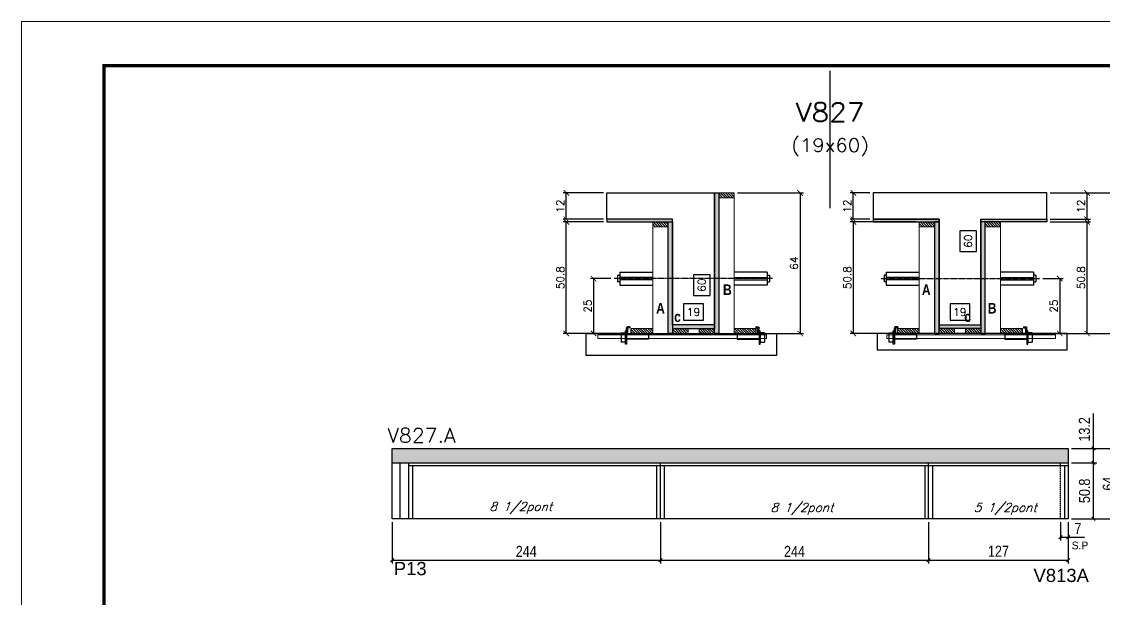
# Model space of a CAD drawing. Extents: x -20960 to -5926, y -2106 to 21915.
# Drawn here: x -9037 to -8053, y 12202 to 12727 of the extents above; entities that cross this region are included whole.
import ezdxf
from ezdxf.enums import TextEntityAlignment as Align

# ---------------------------------------------------------------- set-up
doc = ezdxf.new("R2010")
doc.units = 0
doc.linetypes.add('DASHED', pattern=[0.75, 0.5, -0.25])
doc.linetypes.add('HIDDEN', pattern=[0.375, 0.25, -0.125])
for name, color, linetype in [('5', 5, 'Continuous'), ('barrote', 251, 'Continuous'), ('COTA', 241, 'Continuous'), ('Cota Seção (2x)', 4, 'Continuous'), ('detalhes', 4, 'Continuous'), ('Painéis', 200, 'Continuous'), ('presilha', 1, 'Continuous'), ('SARR_2.2x7', 40, 'Continuous'), ('SARR_3.5x7', 81, 'Continuous'), ('TENSOR', 3, 'Continuous'), ('texto', 7, 'Continuous'), ('Texto de Titulo', 7, 'Continuous'), ('Texto Qtd Sarr', 242, 'Continuous')]:
    doc.layers.add(name, color=color, linetype=linetype)
for name, color, linetype, lineweight in [('CONCRETO', 251, 'Continuous', 25), ('Folhas', 255, 'Continuous', 9), ('Hachura', 251, 'Continuous', 9), ('Madeira', 126, 'Continuous', 18), ('SARRAFO DE PRESSAO', 251, 'DASHED', 9), ('SCO-___-LAJ', 2, 'Continuous', 0), ('Texto Seção', 7, 'Continuous', 15)]:
    doc.layers.add(name, color=color, linetype=linetype, lineweight=lineweight)
doc.styles.add('COTA TECNICA', font='techl___.ttf', dxfattribs={"height": 10})
doc.styles.add('REGUA-120', font='ROMANS.shx', dxfattribs={"height": 15})
doc.styles.add('Romans', font='romans.shx')
doc.styles.add('ROMAS860', font='ROMAS860.SHX')
doc.styles.get("Standard").update_dxf_attribs({"font": 'arial.ttf'})
doc.styles.add('TECNICA', font='techb___.ttf', dxfattribs={"height": 10})
doc.dimstyles.new('Cota Seção (2x)', dxfattribs={"dimtxt": 7, "dimasz": 5, "dimexe": 3, "dimexo": 3, "dimgap": 2, "dimtad": 3, "dimdec": 1, "dimlfac": 0.5, "dimzin": 12, "dimdsep": 46, "dimtxsty": 'Romans', "dimblk": 'ARCHTICK', "dimcen": 0, "dimclrd": 4, "dimclre": 4, "dimclrt": 1, "dimadec": 1, "dimazin": 3, "dimtfac": 1, "dimtdec": 1, "dimtmove": 0, "dimatfit": 3, "dimldrblk": 'OBLIQUE', "dimfxl": 1, "dimtolj": 1, "dimtzin": 12, "dimarcsym": 0})
doc.dimstyles.new('Cota Seção interna', dxfattribs={"dimtxt": 7, "dimasz": 6, "dimexe": 0.18, "dimexo": 2, "dimgap": -4, "dimtad": 3, "dimdec": 1, "dimlfac": 0.5, "dimzin": 12, "dimdsep": 46, "dimtxsty": 'Romans', "dimblk": 'ARCHTICK', "dimcen": 0.09, "dimse1": 1, "dimse2": 1, "dimsd1": 1, "dimsd2": 1, "dimclrd": 180, "dimclre": 5, "dimclrt": 1, "dimadec": 0, "dimazin": 3, "dimtfac": 1, "dimtdec": 1, "dimtofl": 0, "dimtmove": 0, "dimatfit": 3, "dimldrblk": 'ARCHTICK', "dimfxl": 1, "dimtolj": 1, "dimtzin": 0, "dimarcsym": 0})
doc.dimstyles.new('PAINEL', dxfattribs={"dimtxt": 10, "dimasz": 3, "dimexe": 3, "dimexo": 3, "dimgap": 3, "dimtad": 1, "dimdec": 1, "dimzin": 12, "dimdsep": 46, "dimtxsty": 'COTA TECNICA', "dimblk1": 'OBLIQUE', "dimblk2": 'OBLIQUE', "dimsah": 1, "dimcen": 0.9, "dimclrd": 4, "dimclre": 4, "dimclrt": 240, "dimadec": 1, "dimazin": 3, "dimtfac": 1, "dimtdec": 1, "dimtmove": 0, "dimatfit": 3, "dimfxl": 1, "dimtolj": 1, "dimtzin": 12, "dimarcsym": 0})

# ---------------------------------------------------------------- blocks, each defined once
blk = doc.blocks.new('9999999999')
at = {"layer": 'Folhas'}
blk.add_lwpolyline([(98138.98, 34190.21), (99623.98, 34190.21), (99623.98, 35240.21), (98138.98, 35240.21)], close=True, dxfattribs=at)
at = {"layer": 'Folhas', "color": 30, "const_width": 3}
blk.add_lwpolyline([(98213.98, 34230.21), (99583.98, 34230.21), (99583.98, 35200.21), (98213.98, 35200.21)], close=True, dxfattribs=at)
blk = doc.blocks.new('_Oblique')
at = {"color": 0, "linetype": 'ByBlock', "lineweight": -2}
blk.add_line((-0.5, -0.5), (0.5, 0.5), dxfattribs=at)
blk = doc.blocks.new('*D1254')
at = {"layer": 'COTA', "color": 4, "linetype": 'ByBlock', "lineweight": -2, "transparency": 16777216}
for p, q in [((-8091.95, 12271.24), (-8091.95, 12254.44)), ((-8084.95, 12271.24), (-8084.95, 12254.44)), ((-8091.95, 12257.44), (-8084.95, 12257.44)), ((-8084.95, 12257.44), (-8070.22, 12257.44))]:
    blk.add_line(p, q, dxfattribs=at)
at = {"layer": 'Defpoints', "color": 0, "linetype": 'ByBlock', "transparency": 16777216}
for p in [(-8091.95, 12274.24), (-8084.95, 12274.24), (-8084.95, 12257.44)]:
    blk.add_point(p, dxfattribs=at)
at = {"layer": 'COTA', "color": 4, "linetype": 'ByBlock', "lineweight": -2, "transparency": 16777216, "xscale": 3, "yscale": 3, "zscale": 3, "rotation": 180}
blk.add_blockref('_Oblique', (-8091.95, 12257.44), dxfattribs=at)
at = {"layer": 'COTA', "color": 4, "linetype": 'ByBlock', "lineweight": -2, "transparency": 16777216, "xscale": 3, "yscale": 3, "zscale": 3}
blk.add_blockref('_Oblique', (-8084.95, 12257.44), dxfattribs=at)
at = {"layer": 'COTA', "color": 240, "linetype": 'ByBlock', "transparency": 16777216, "insert": (-8076.08, 12265.51), "char_height": 10, "attachment_point": 5, "style": 'COTA TECNICA'}
blk.add_mtext('\\A1;7', dxfattribs=at)
blk = doc.blocks.new('*D1255')
at = {"layer": 'COTA', "color": 4, "linetype": 'ByBlock', "lineweight": -2, "transparency": 16777216}
for p, q in [((-8699.95, 12271.24), (-8699.95, 12233.49)), ((-8455.95, 12271.24), (-8455.95, 12233.49)), ((-8699.95, 12236.49), (-8455.95, 12236.49))]:
    blk.add_line(p, q, dxfattribs=at)
at = {"layer": 'Defpoints', "color": 0, "linetype": 'ByBlock', "transparency": 16777216}
for p in [(-8699.95, 12274.24), (-8455.95, 12274.24), (-8455.95, 12236.49)]:
    blk.add_point(p, dxfattribs=at)
at = {"layer": 'COTA', "color": 4, "linetype": 'ByBlock', "lineweight": -2, "transparency": 16777216, "xscale": 3, "yscale": 3, "zscale": 3, "rotation": 180}
blk.add_blockref('_Oblique', (-8699.95, 12236.49), dxfattribs=at)
at = {"layer": 'COTA', "color": 4, "linetype": 'ByBlock', "lineweight": -2, "transparency": 16777216, "xscale": 3, "yscale": 3, "zscale": 3}
blk.add_blockref('_Oblique', (-8455.95, 12236.49), dxfattribs=at)
at = {"layer": 'COTA', "color": 240, "linetype": 'ByBlock', "transparency": 16777216, "insert": (-8577.95, 12244.56), "char_height": 10, "attachment_point": 5, "style": 'COTA TECNICA'}
blk.add_mtext('\\A1;244', dxfattribs=at)
blk = doc.blocks.new('*D1256')
at = {"layer": 'COTA', "color": 4, "linetype": 'ByBlock', "lineweight": -2, "transparency": 16777216}
for p, q in [((-8455.95, 12271.24), (-8455.95, 12233.49)), ((-8211.95, 12271.24), (-8211.95, 12233.49)), ((-8455.95, 12236.49), (-8211.95, 12236.49))]:
    blk.add_line(p, q, dxfattribs=at)
at = {"layer": 'Defpoints', "color": 0, "linetype": 'ByBlock', "transparency": 16777216}
for p in [(-8455.95, 12274.24), (-8211.95, 12274.24), (-8211.95, 12236.49)]:
    blk.add_point(p, dxfattribs=at)
at = {"layer": 'COTA', "color": 4, "linetype": 'ByBlock', "lineweight": -2, "transparency": 16777216, "xscale": 3, "yscale": 3, "zscale": 3, "rotation": 180}
blk.add_blockref('_Oblique', (-8455.95, 12236.49), dxfattribs=at)
at = {"layer": 'COTA', "color": 4, "linetype": 'ByBlock', "lineweight": -2, "transparency": 16777216, "xscale": 3, "yscale": 3, "zscale": 3}
blk.add_blockref('_Oblique', (-8211.95, 12236.49), dxfattribs=at)
at = {"layer": 'COTA', "color": 240, "linetype": 'ByBlock', "transparency": 16777216, "insert": (-8333.95, 12244.56), "char_height": 10, "attachment_point": 5, "style": 'COTA TECNICA'}
blk.add_mtext('\\A1;244', dxfattribs=at)
blk = doc.blocks.new('*D1257')
at = {"layer": 'COTA', "color": 4, "linetype": 'ByBlock', "lineweight": -2, "transparency": 16777216}
for p, q in [((-8211.95, 12271.24), (-8211.95, 12233.64)), ((-8084.95, 12271.24), (-8084.95, 12233.64)), ((-8211.95, 12236.64), (-8084.95, 12236.64))]:
    blk.add_line(p, q, dxfattribs=at)
at = {"layer": 'Defpoints', "color": 0, "linetype": 'ByBlock', "transparency": 16777216}
for p in [(-8211.95, 12274.24), (-8084.95, 12274.24), (-8084.95, 12236.64)]:
    blk.add_point(p, dxfattribs=at)
at = {"layer": 'COTA', "color": 4, "linetype": 'ByBlock', "lineweight": -2, "transparency": 16777216, "xscale": 3, "yscale": 3, "zscale": 3}
for p, rotation in [((-8211.95, 12236.64), 179.9991955490414), ((-8084.95, 12236.64), 359.9991955490415)]:
    blk.add_blockref('_Oblique', p, dxfattribs=dict(at, rotation=rotation))
at = {"layer": 'COTA', "color": 240, "linetype": 'ByBlock', "transparency": 16777216, "insert": (-8148.45, 12244.72), "char_height": 10, "attachment_point": 5, "rotation": 359.9992, "style": 'COTA TECNICA'}
blk.add_mtext('\\A1;127', dxfattribs=at)
blk = doc.blocks.new('*D1258')
at = {"layer": 'COTA', "color": 4, "linetype": 'ByBlock', "lineweight": -2, "transparency": 16777216}
for p, q in [((-8081.95, 12325.04), (-8058.94, 12325.04)), ((-8061.94, 12274.24), (-8061.94, 12325.04)), ((-8081.95, 12274.24), (-8058.94, 12274.24))]:
    blk.add_line(p, q, dxfattribs=at)
at = {"layer": 'Defpoints', "color": 0, "linetype": 'ByBlock', "transparency": 16777216}
for p in [(-8084.95, 12325.04), (-8061.94, 12325.04), (-8084.95, 12274.24)]:
    blk.add_point(p, dxfattribs=at)
at = {"layer": 'COTA', "color": 4, "linetype": 'ByBlock', "lineweight": -2, "transparency": 16777216, "xscale": 3, "yscale": 3, "zscale": 3}
for p, rotation in [((-8061.94, 12325.04), 90), ((-8061.94, 12274.24), 270)]:
    blk.add_blockref('_Oblique', p, dxfattribs=dict(at, rotation=rotation))
at = {"layer": 'COTA', "color": 240, "linetype": 'ByBlock', "transparency": 16777216, "insert": (-8070.07, 12299.64), "char_height": 10, "attachment_point": 5, "rotation": 90, "style": 'COTA TECNICA'}
blk.add_mtext('\\A1;50.8', dxfattribs=at)
blk = doc.blocks.new('*D1259')
at = {"layer": 'COTA', "color": 4, "linetype": 'ByBlock', "lineweight": -2, "transparency": 16777216}
for p, q in [((-8061.94, 12338.24), (-8061.94, 12369.97)), ((-8081.95, 12338.24), (-8058.94, 12338.24)), ((-8061.94, 12325.04), (-8061.94, 12338.24)), ((-8081.95, 12325.04), (-8058.94, 12325.04))]:
    blk.add_line(p, q, dxfattribs=at)
at = {"layer": 'Defpoints', "color": 0, "linetype": 'ByBlock', "transparency": 16777216}
for p in [(-8084.95, 12338.24), (-8084.95, 12325.04), (-8061.94, 12325.04)]:
    blk.add_point(p, dxfattribs=at)
at = {"layer": 'COTA', "color": 4, "linetype": 'ByBlock', "lineweight": -2, "transparency": 16777216, "xscale": 3, "yscale": 3, "zscale": 3}
for p, rotation in [((-8061.94, 12338.24), 90), ((-8061.94, 12325.04), 270)]:
    blk.add_blockref('_Oblique', p, dxfattribs=dict(at, rotation=rotation))
at = {"layer": 'COTA', "color": 240, "linetype": 'ByBlock', "transparency": 16777216, "insert": (-8070.16, 12355.61), "char_height": 10, "attachment_point": 5, "rotation": 90, "style": 'COTA TECNICA'}
blk.add_mtext('\\A1;13.2', dxfattribs=at)
blk = doc.blocks.new('*D1260')
at = {"layer": 'COTA', "color": 4, "linetype": 'ByBlock', "lineweight": -2, "transparency": 16777216}
for p, q in [((-8081.95, 12338.24), (-8037.4, 12338.24)), ((-8040.4, 12338.24), (-8040.4, 12274.24)), ((-8081.95, 12274.24), (-8037.4, 12274.24))]:
    blk.add_line(p, q, dxfattribs=at)
at = {"layer": 'Defpoints', "color": 0, "linetype": 'ByBlock', "transparency": 16777216}
for p in [(-8084.95, 12338.24), (-8084.95, 12274.24), (-8040.4, 12274.24)]:
    blk.add_point(p, dxfattribs=at)
at = {"layer": 'COTA', "color": 4, "linetype": 'ByBlock', "lineweight": -2, "transparency": 16777216, "xscale": 3, "yscale": 3, "zscale": 3}
for p, rotation in [((-8040.4, 12338.24), 90), ((-8040.4, 12274.24), 270)]:
    blk.add_blockref('_Oblique', p, dxfattribs=dict(at, rotation=rotation))
at = {"layer": 'COTA', "color": 240, "linetype": 'ByBlock', "transparency": 16777216, "insert": (-8048.5, 12306.24), "char_height": 10, "attachment_point": 5, "rotation": 90, "style": 'COTA TECNICA'}
blk.add_mtext('\\A1;64', dxfattribs=at)
blk = doc.blocks.new('titulo1')
at = {"layer": 'Defpoints', "color": 252, "linetype": 'HIDDEN', "ltscale": 2}
blk.add_line((0, 0), (0, 125), dxfattribs=at)
at = {"layer": 'Defpoints', "style": 'Romans', "oblique": 15}
blk.add_attdef('FOLHA', text='', height=10, dxfattribs=at).set_placement((0, 15.58), align=Align.MIDDLE_CENTER)
at = {"layer": 'Texto Qtd Sarr', "color": 3, "style": 'Romans', "oblique": 15}
for tag, height, p in [('TITULO', 17, (0, 71.45)), ('SEÇÃO', 12, (0, 41.55))]:
    blk.add_attdef(tag, text='', height=height, dxfattribs=at).set_placement(p, align=Align.MIDDLE_CENTER)
blk = doc.blocks.new('_ArchTick')
at = {"color": 0, "linetype": 'ByBlock', "const_width": 0.15}
blk.add_lwpolyline([(-0.5, -0.5), (0.5, 0.5)], dxfattribs=at)
blk = doc.blocks.new('*D1266')
at = {"layer": 'COTA', "color": 4, "lineweight": -2, "transparency": 16777216}
for p, q in [((-8507.8, 12544.5), (-8544.51, 12544.5)), ((-8541.51, 12442.9), (-8541.51, 12544.5)), ((-8490.2, 12442.9), (-8544.51, 12442.9))]:
    blk.add_line(p, q, dxfattribs=at)
at = {"layer": 'Defpoints', "color": 0, "transparency": 16777216}
for p in [(-8541.51, 12544.5), (-8504.8, 12544.5), (-8487.2, 12442.9)]:
    blk.add_point(p, dxfattribs=at)
at = {"layer": 'COTA', "color": 4, "lineweight": -2, "transparency": 16777216, "xscale": 5, "yscale": 5, "zscale": 5}
for p, rotation in [((-8541.51, 12544.5), 90), ((-8541.51, 12442.9), 270)]:
    blk.add_blockref('_ArchTick', p, dxfattribs=dict(at, rotation=rotation))
at = {"layer": 'COTA', "color": 1, "transparency": 16777216, "insert": (-8547.01, 12493.7), "char_height": 7, "attachment_point": 5, "rotation": 90, "style": 'Romans'}
blk.add_mtext('\\A1;50.8', dxfattribs=at)
blk = doc.blocks.new('*D1267')
at = {"layer": 'COTA', "color": 4, "lineweight": -2, "transparency": 16777216}
for p, q in [((-8507.8, 12570.9), (-8544.51, 12570.9)), ((-8541.51, 12546.9), (-8541.51, 12570.9)), ((-8507.8, 12546.9), (-8544.51, 12546.9))]:
    blk.add_line(p, q, dxfattribs=at)
at = {"layer": 'Defpoints', "color": 0, "transparency": 16777216}
for p in [(-8541.51, 12570.9), (-8504.8, 12570.9), (-8504.8, 12546.9)]:
    blk.add_point(p, dxfattribs=at)
at = {"layer": 'COTA', "color": 4, "lineweight": -2, "transparency": 16777216, "xscale": 5, "yscale": 5, "zscale": 5}
for p, rotation in [((-8541.51, 12570.9), 90), ((-8541.51, 12546.9), 270)]:
    blk.add_blockref('_ArchTick', p, dxfattribs=dict(at, rotation=rotation))
at = {"layer": 'COTA', "color": 1, "transparency": 16777216, "insert": (-8547.01, 12558.9), "char_height": 7, "attachment_point": 5, "rotation": 90, "style": 'Romans'}
blk.add_mtext('\\A1;12', dxfattribs=at)
blk = doc.blocks.new('*D1268')
at = {"layer": 'Cota Seção (2x)', "color": 180, "lineweight": -2, "transparency": 16777216}
for p, q in [((-8410.8, 12496.4), (-8425.8, 12496.4)), ((-8425.8, 12496.4), (-8425.8, 12477.4)), ((-8410.8, 12477.4), (-8410.8, 12496.4)), ((-8425.8, 12477.4), (-8410.8, 12477.4))]:
    blk.add_line(p, q, dxfattribs=at)
at = {"layer": 'Defpoints', "color": 0, "transparency": 16777216}
for p in [(-8444.8, 12570.9), (-8406.8, 12570.9), (-8444.8, 12450.9)]:
    blk.add_point(p, dxfattribs=at)
at = {"layer": 'Cota Seção (2x)', "color": 1, "transparency": 16777216, "insert": (-8418.3, 12486.9), "char_height": 7, "attachment_point": 5, "rotation": 90, "style": 'Romans'}
blk.add_mtext('\\A1;60', dxfattribs=at)
blk = doc.blocks.new('PRESILHA METÁLICA 1')
at = {"layer": 'presilha'}
for p, q in [((6, 15.5), (7.5, 15.5)), ((6, -2.5), (6, 15.5)), ((7.5, 10.6), (7.5, 19.9)), ((7.5, 15.5), (7.5, -2.5)), ((12, 21), (8.6, 21)), ((9, 11.6), (9, 18.9)), ((12, 19.5), (9.6, 19.5)), ((12, 21), (12, 19.5)), ((0, 13), (6, 13)), ((0, 13), (0, 0)), ((6, 0), (0, 0)), ((6, 13), (6, 0)), ((37.5, 4.1), (7.5, 4.1)), ((37.5, 11), (9.6, 11)), ((37.5, 11), (37.5, 4.1)), ((7.5, -2.5), (6, -2.5))]:
    blk.add_line(p, q, dxfattribs=at)
for centre, radius, start, end in [((8.6, 19.9), 1.14, 90, 180), ((9.6, 18.9), 0.57, 90, 180), ((9.6, 11.6), 0.57, 180, 270)]:
    blk.add_arc(centre, radius, start, end, dxfattribs=at)
blk = doc.blocks.new('*D1269')
at = {"layer": 'Cota Seção (2x)', "color": 180, "lineweight": -2, "transparency": 16777216}
for p, q in [((-8416.8, 12469.9), (-8434.8, 12469.9)), ((-8434.8, 12469.9), (-8434.8, 12454.9)), ((-8416.8, 12454.9), (-8416.8, 12469.9)), ((-8434.8, 12454.9), (-8416.8, 12454.9))]:
    blk.add_line(p, q, dxfattribs=at)
at = {"layer": 'Defpoints', "color": 0, "transparency": 16777216}
for p in [(-8444.8, 12450.9), (-8444.8, 12442.9), (-8406.8, 12442.9)]:
    blk.add_point(p, dxfattribs=at)
at = {"layer": 'Cota Seção (2x)', "color": 1, "transparency": 16777216, "insert": (-8425.8, 12462.4), "char_height": 7, "attachment_point": 5, "style": 'Romans'}
blk.add_mtext('\\A1;19', dxfattribs=at)
blk = doc.blocks.new('*D1270')
at = {"layer": 'COTA', "color": 4, "lineweight": -2, "transparency": 16777216}
for p, q in [((-8385.8, 12570.9), (-8325.83, 12570.9)), ((-8328.83, 12570.9), (-8328.83, 12442.9)), ((-8385.8, 12442.9), (-8325.83, 12442.9))]:
    blk.add_line(p, q, dxfattribs=at)
at = {"layer": 'Defpoints', "color": 0, "transparency": 16777216}
for p in [(-8388.8, 12570.9), (-8388.8, 12442.9), (-8328.83, 12442.9)]:
    blk.add_point(p, dxfattribs=at)
at = {"layer": 'COTA', "color": 4, "lineweight": -2, "transparency": 16777216, "xscale": 5, "yscale": 5, "zscale": 5}
for p, rotation in [((-8328.83, 12570.9), 90), ((-8328.83, 12442.9), 270)]:
    blk.add_blockref('_ArchTick', p, dxfattribs=dict(at, rotation=rotation))
at = {"layer": 'COTA', "color": 1, "transparency": 16777216, "insert": (-8334.33, 12506.9), "char_height": 7, "attachment_point": 5, "rotation": 90, "style": 'Romans'}
blk.add_mtext('\\A1;64', dxfattribs=at)
blk = doc.blocks.new('*D1271')
at = {"layer": 'COTA', "color": 4, "lineweight": -2, "transparency": 16777216}
for p, q in [((-8501.1, 12492.87), (-8519.65, 12492.87)), ((-8516.65, 12492.87), (-8516.65, 12442.9)), ((-8501.1, 12442.9), (-8519.65, 12442.9))]:
    blk.add_line(p, q, dxfattribs=at)
at = {"layer": 'Defpoints', "color": 0, "transparency": 16777216}
for p in [(-8498.1, 12492.87), (-8516.65, 12442.9), (-8498.1, 12442.9)]:
    blk.add_point(p, dxfattribs=at)
at = {"layer": 'COTA', "color": 4, "lineweight": -2, "transparency": 16777216, "xscale": 5, "yscale": 5, "zscale": 5}
for p, rotation in [((-8516.65, 12492.87), 90), ((-8516.65, 12442.9), 270)]:
    blk.add_blockref('_ArchTick', p, dxfattribs=dict(at, rotation=rotation))
at = {"layer": 'COTA', "color": 1, "transparency": 16777216, "insert": (-8522.15, 12467.88), "char_height": 7, "attachment_point": 5, "rotation": 90, "style": 'Romans'}
blk.add_mtext('\\A1;25', dxfattribs=at)
blk = doc.blocks.new('*D1272')
at = {"layer": 'COTA', "color": 4, "lineweight": -2, "transparency": 16777216}
for p, q in [((-8101.47, 12544.5), (-8064.75, 12544.5)), ((-8067.75, 12442.9), (-8067.75, 12544.5)), ((-8119.07, 12442.9), (-8064.75, 12442.9))]:
    blk.add_line(p, q, dxfattribs=at)
at = {"layer": 'Defpoints', "color": 0, "transparency": 16777216}
for p in [(-8104.47, 12544.5), (-8067.75, 12544.5), (-8122.07, 12442.9)]:
    blk.add_point(p, dxfattribs=at)
at = {"layer": 'COTA', "color": 4, "lineweight": -2, "transparency": 16777216, "xscale": 5, "yscale": 5, "zscale": 5}
for p, rotation in [((-8067.75, 12544.5), 90), ((-8067.75, 12442.9), 270)]:
    blk.add_blockref('_ArchTick', p, dxfattribs=dict(at, rotation=rotation))
at = {"layer": 'COTA', "color": 1, "transparency": 16777216, "insert": (-8073.25, 12493.7), "char_height": 7, "attachment_point": 5, "rotation": 90, "style": 'Romans'}
blk.add_mtext('\\A1;50.8', dxfattribs=at)
blk = doc.blocks.new('*D1273')
at = {"layer": 'COTA', "color": 4, "lineweight": -2, "transparency": 16777216}
for p, q in [((-8101.47, 12570.9), (-8064.75, 12570.9)), ((-8067.75, 12546.9), (-8067.75, 12570.9)), ((-8101.47, 12546.9), (-8064.75, 12546.9))]:
    blk.add_line(p, q, dxfattribs=at)
at = {"layer": 'Defpoints', "color": 0, "transparency": 16777216}
for p in [(-8104.47, 12570.9), (-8067.75, 12570.9), (-8104.47, 12546.9)]:
    blk.add_point(p, dxfattribs=at)
at = {"layer": 'COTA', "color": 4, "lineweight": -2, "transparency": 16777216, "xscale": 5, "yscale": 5, "zscale": 5}
for p, rotation in [((-8067.75, 12570.9), 90), ((-8067.75, 12546.9), 270)]:
    blk.add_blockref('_ArchTick', p, dxfattribs=dict(at, rotation=rotation))
at = {"layer": 'COTA', "color": 1, "transparency": 16777216, "insert": (-8073.25, 12558.9), "char_height": 7, "attachment_point": 5, "rotation": 90, "style": 'Romans'}
blk.add_mtext('\\A1;12', dxfattribs=at)
blk = doc.blocks.new('*D1274')
at = {"layer": 'Cota Seção (2x)', "color": 180, "lineweight": -2, "transparency": 16777216}
for p, q in [((-8168.47, 12536.4), (-8183.47, 12536.4)), ((-8183.47, 12536.4), (-8183.47, 12517.4)), ((-8168.47, 12517.4), (-8168.47, 12536.4)), ((-8183.47, 12517.4), (-8168.47, 12517.4))]:
    blk.add_line(p, q, dxfattribs=at)
at = {"layer": 'Defpoints', "color": 0, "transparency": 16777216}
for p in [(-8164.47, 12570.9), (-8164.47, 12570.9), (-8164.47, 12450.9)]:
    blk.add_point(p, dxfattribs=at)
at = {"layer": 'Cota Seção (2x)', "color": 1, "transparency": 16777216, "insert": (-8175.97, 12526.9), "char_height": 7, "attachment_point": 5, "rotation": 90, "style": 'Romans'}
blk.add_mtext('\\A1;60', dxfattribs=at)
blk = doc.blocks.new('*D1275')
at = {"layer": 'Cota Seção (2x)', "color": 180, "lineweight": -2, "transparency": 16777216}
for p, q in [((-8174.46, 12469.9), (-8192.46, 12469.9)), ((-8192.46, 12469.9), (-8192.46, 12454.9)), ((-8174.46, 12454.9), (-8174.46, 12469.9)), ((-8192.46, 12454.9), (-8174.46, 12454.9))]:
    blk.add_line(p, q, dxfattribs=at)
at = {"layer": 'Defpoints', "color": 0, "transparency": 16777216}
for p in [(-8164.47, 12450.9), (-8202.46, 12442.9), (-8164.47, 12442.9)]:
    blk.add_point(p, dxfattribs=at)
at = {"layer": 'Cota Seção (2x)', "color": 1, "transparency": 16777216, "insert": (-8183.46, 12462.4), "char_height": 7, "attachment_point": 5, "style": 'Romans'}
blk.add_mtext('\\A1;19', dxfattribs=at)
blk = doc.blocks.new('*D1276')
at = {"layer": 'COTA', "color": 4, "lineweight": -2, "transparency": 16777216}
for p, q in [((-8223.47, 12544.5), (-8283.44, 12544.5)), ((-8280.44, 12544.5), (-8280.44, 12442.9)), ((-8223.47, 12442.9), (-8283.44, 12442.9))]:
    blk.add_line(p, q, dxfattribs=at)
at = {"layer": 'Defpoints', "color": 0, "transparency": 16777216}
for p in [(-8220.47, 12544.5), (-8280.44, 12442.9), (-8220.47, 12442.9)]:
    blk.add_point(p, dxfattribs=at)
at = {"layer": 'COTA', "color": 4, "lineweight": -2, "transparency": 16777216, "xscale": 5, "yscale": 5, "zscale": 5}
for p, rotation in [((-8280.44, 12544.5), 90), ((-8280.44, 12442.9), 270)]:
    blk.add_blockref('_ArchTick', p, dxfattribs=dict(at, rotation=rotation))
at = {"layer": 'COTA', "color": 1, "transparency": 16777216, "insert": (-8285.94, 12493.7), "char_height": 7, "attachment_point": 5, "rotation": 90, "style": 'Romans'}
blk.add_mtext('\\A1;50.8', dxfattribs=at)
blk = doc.blocks.new('*D1277')
at = {"layer": 'COTA', "color": 4, "lineweight": -2, "transparency": 16777216}
for p, q in [((-8108.16, 12492.87), (-8089.61, 12492.87)), ((-8092.61, 12492.87), (-8092.61, 12442.9)), ((-8108.16, 12442.9), (-8089.61, 12442.9))]:
    blk.add_line(p, q, dxfattribs=at)
at = {"layer": 'Defpoints', "color": 0, "transparency": 16777216}
for p in [(-8111.16, 12492.87), (-8111.16, 12442.9), (-8092.61, 12442.9)]:
    blk.add_point(p, dxfattribs=at)
at = {"layer": 'COTA', "color": 4, "lineweight": -2, "transparency": 16777216, "xscale": 5, "yscale": 5, "zscale": 5}
for p, rotation in [((-8092.61, 12492.87), 90), ((-8092.61, 12442.9), 270)]:
    blk.add_blockref('_ArchTick', p, dxfattribs=dict(at, rotation=rotation))
at = {"layer": 'COTA', "color": 1, "transparency": 16777216, "insert": (-8098.11, 12467.88), "char_height": 7, "attachment_point": 5, "rotation": 90, "style": 'Romans'}
blk.add_mtext('\\A1;25', dxfattribs=at)
blk = doc.blocks.new('*D1278')
at = {"layer": 'COTA', "color": 4, "lineweight": -2, "transparency": 16777216}
for p, q in [((-8265.46, 12570.9), (-8283.44, 12570.9)), ((-8280.44, 12546.9), (-8280.44, 12570.9)), ((-8265.46, 12546.9), (-8283.44, 12546.9))]:
    blk.add_line(p, q, dxfattribs=at)
at = {"layer": 'Defpoints', "color": 0, "transparency": 16777216}
for p in [(-8280.44, 12570.9), (-8262.46, 12570.9), (-8262.46, 12546.9)]:
    blk.add_point(p, dxfattribs=at)
at = {"layer": 'COTA', "color": 4, "lineweight": -2, "transparency": 16777216, "xscale": 5, "yscale": 5, "zscale": 5}
for p, rotation in [((-8280.44, 12570.9), 90), ((-8280.44, 12546.9), 270)]:
    blk.add_blockref('_ArchTick', p, dxfattribs=dict(at, rotation=rotation))
at = {"layer": 'COTA', "color": 1, "transparency": 16777216, "insert": (-8285.94, 12558.9), "char_height": 7, "attachment_point": 5, "rotation": 90, "style": 'Romans'}
blk.add_mtext('\\A1;12', dxfattribs=at)
blk = doc.blocks.new('*D1314')
at = {"layer": 'COTA', "color": 4, "lineweight": -2, "transparency": 16777216}
for p, q in [((-8101.47, 12570.9), (-8019.66, 12570.9)), ((-8022.66, 12570.9), (-8022.66, 12442.9)), ((-8143.47, 12442.9), (-8019.66, 12442.9))]:
    blk.add_line(p, q, dxfattribs=at)
at = {"layer": 'Defpoints', "color": 0, "transparency": 16777216}
for p in [(-8104.47, 12570.9), (-8146.47, 12442.9), (-8022.66, 12442.9)]:
    blk.add_point(p, dxfattribs=at)
at = {"layer": 'COTA', "color": 4, "lineweight": -2, "transparency": 16777216, "xscale": 5, "yscale": 5, "zscale": 5}
for p, rotation in [((-8022.66, 12570.9), 90), ((-8022.66, 12442.9), 270)]:
    blk.add_blockref('_ArchTick', p, dxfattribs=dict(at, rotation=rotation))
at = {"layer": 'COTA', "color": 1, "transparency": 16777216, "insert": (-8028.16, 12506.9), "char_height": 7, "attachment_point": 5, "rotation": 90, "style": 'Romans'}
blk.add_mtext('\\A1;64', dxfattribs=at)

msp = doc.modelspace()

# ---------------------------------------------------------------- hatches: boundary and pattern name
at = {"layer": 'COTA', "linetype": 'ByBlock'}
h = msp.add_hatch(dxfattribs=at)
h.set_pattern_fill('AR-CONC', color=256, scale=0.03)
h.set_pattern_definition([(50, (1585, 0), (5.4655401, -0.4781726), [0.5715, -6.2865]), (355, (1585, 0), (-1.0573026, 5.7317054), [0.4572, -5.0292175]), (100.451445, (1585.4555, -0.04), (4.4082374, 5.2535326), [0.4857003, -5.3427073]), (46.1842, (1585, 1.524), (8.1323712, -1.2612698), [0.85725, -9.42975]), (96.63556, (1585.678, 1.419), (7.122124, 7.4227837), [0.7285507, -8.0140682]), (351.18415, (1585, 1.524), (7.122124, 7.4227837), [0.685799, -7.543792]), (21, (1585.762, 1.143), (4.5484317, -3.067956), [0.5715, -6.2865]), (326, (1585.762, 1.143), (1.8540609, 5.525639), [0.4572, -5.0292]), (71.451445, (1586.141, 0.8873), (6.4024926, 2.457683), [0.4857003, -5.3426981]), (37.5, (1585, 0), (0.0926581, 2.53665117), [0, -4.96824, 0, -5.1054, 0, -5.04825]), (7.5, (1585, 0), (2.00458988, 3.00541724), [0, -2.91084, 0, -4.85394, 0, -1.92405]), (327.5, (1583.3007, 0), (4.06771786, -0.17186232), [0, -1.905, 0, -5.9436, 0, -7.8867]), (317.5, (1582.5387, 0), (4.44387544, 0.7627947), [0, -2.4765, 0, -3.94716, 0, -5.6007])])
h.paths.add_polyline_path([(-8084.95, 12338.24), (-8699.95, 12338.24), (-8699.95, 12325.04), (-8084.95, 12325.04)])
at = {"layer": 'Hachura'}
h = msp.add_hatch(color=256, dxfattribs=at)
h.dxf.hatch_style = 1
h.paths.add_polyline_path([(-8406.8, 12570.9), (-8402.8, 12570.9), (-8402.8, 12442.9), (-8406.8, 12442.9)])
h = msp.add_hatch(dxfattribs=at)
h.set_pattern_fill('ANSI31', color=256, scale=0.5, angle=270, style=0)
h.set_pattern_definition([(315, (14405.0237, 4263.2552), (1.12253202, 1.12253202), [])])
h.paths.add_polyline_path([(-8388.8, 12566.5), (-8388.8, 12570.9), (-8402.8, 12570.9), (-8402.8, 12566.5)])
h = msp.add_hatch(color=256, dxfattribs=at)
h.dxf.hatch_style = 1
h.paths.add_polyline_path([(-8444.8, 12544.5), (-8444.8, 12546.9), (-8504.8, 12546.9), (-8504.8, 12544.5)])
h = msp.add_hatch(color=256, dxfattribs=at)
h.dxf.hatch_style = 1
h.paths.add_polyline_path([(-8202.46, 12544.5), (-8202.46, 12546.9), (-8262.46, 12546.9), (-8262.46, 12544.5)])
h = msp.add_hatch(color=256, dxfattribs=at)
h.dxf.hatch_style = 1
h.paths.add_polyline_path([(-8164.47, 12544.5), (-8164.47, 12546.9), (-8104.47, 12546.9), (-8104.47, 12544.5)])
h = msp.add_hatch(dxfattribs=at)
h.set_pattern_fill('ANSI31', color=256, scale=0.5, angle=270, style=0)
h.set_pattern_definition([(315, (14465.0237, 4236.8552), (1.12253202, 1.12253202), [])])
h.paths.add_polyline_path([(-8448.8, 12540.1), (-8448.8, 12544.5), (-8462.8, 12544.5), (-8462.8, 12540.1)])
h = msp.add_hatch(color=256, dxfattribs=at)
h.dxf.hatch_style = 1
h.paths.add_polyline_path([(-8448.8, 12544.5), (-8444.8, 12544.5), (-8444.8, 12442.9), (-8448.8, 12442.9)])
h = msp.add_hatch(dxfattribs=at)
h.set_pattern_fill('ANSI31', color=256, scale=0.5, angle=270, style=0)
h.set_pattern_definition([(315, (14685.3545, 4236.8552), (1.12253202, 1.12253202), [])])
h.paths.add_polyline_path([(-8220.47, 12540.1), (-8220.47, 12544.5), (-8206.47, 12544.5), (-8206.47, 12540.1)])
h = msp.add_hatch(color=256, dxfattribs=at)
h.dxf.hatch_style = 1
h.paths.add_polyline_path([(-8202.47, 12544.5), (-8206.47, 12544.5), (-8206.47, 12442.9), (-8202.47, 12442.9)])
h = msp.add_hatch(color=256, dxfattribs=at)
h.dxf.hatch_style = 1
h.paths.add_polyline_path([(-8160.47, 12544.5), (-8164.47, 12544.5), (-8164.47, 12442.9), (-8160.47, 12442.9)])
h = msp.add_hatch(dxfattribs=at)
h.set_pattern_fill('ANSI31', color=256, scale=0.5, angle=270, style=0)
h.set_pattern_definition([(315, (14745.3545, 4236.8552), (1.12253202, 1.12253202), [])])
h.paths.add_polyline_path([(-8160.47, 12540.1), (-8160.47, 12544.5), (-8146.47, 12544.5), (-8146.47, 12540.1)])
h = msp.add_hatch(color=256, dxfattribs=at)
h.dxf.hatch_style = 1
h.paths.add_polyline_path([(-8406.8, 12447.3), (-8406.8, 12450.9), (-8444.8, 12450.9), (-8444.8, 12447.3)])
h = msp.add_hatch(color=256, dxfattribs=at)
h.dxf.hatch_style = 1
h.paths.add_polyline_path([(-8202.46, 12447.3), (-8202.46, 12450.9), (-8164.47, 12450.9), (-8164.47, 12447.3)])
h = msp.add_hatch(dxfattribs=at)
h.set_pattern_fill('ANSI31', color=256, scale=0.5, angle=270, style=0)
h.set_pattern_definition([(315, (14465.0237, 4213.2552), (1.12253202, 1.12253202), [])])
h.paths.add_polyline_path([(-8482.8, 12442.9), (-8482.8, 12447.3), (-8462.8, 12447.3), (-8462.8, 12442.9)])
h = msp.add_hatch(dxfattribs=at)
h.set_pattern_fill('ANSI31', color=256, scale=0.5, angle=270, style=0)
h.set_pattern_definition([(315, (14473.8237, 4213.2552), (1.12253202, 1.12253202), [])])
h.paths.add_polyline_path([(-8444.8, 12442.9), (-8444.8, 12447.3), (-8430.8, 12447.3), (-8430.8, 12442.9)])
h = msp.add_hatch(dxfattribs=at)
h.set_pattern_fill('ANSI31', color=256, scale=0.5, angle=270, style=0)
h.set_pattern_definition([(315, (14473.8258, 4213.2552), (1.12253202, 1.12253202), [])])
h.paths.add_polyline_path([(-8406.8, 12442.9), (-8406.8, 12447.3), (-8420.8, 12447.3), (-8420.8, 12442.9)])
h = msp.add_hatch(dxfattribs=at)
h.set_pattern_fill('ANSI31', color=256, scale=0.5, angle=270, style=0)
h.set_pattern_definition([(315, (14371.0237, 4213.2552), (1.12253202, 1.12253202), [])])
h.paths.add_polyline_path([(-8388.8, 12442.9), (-8388.8, 12447.3), (-8368.8, 12447.3), (-8368.8, 12442.9)])
h = msp.add_hatch(dxfattribs=at)
h.set_pattern_fill('ANSI31', color=256, scale=0.5, angle=270, style=0)
h.set_pattern_definition([(315, (14651.3545, 4213.2552), (1.12253202, 1.12253202), [])])
h.paths.add_polyline_path([(-8220.47, 12442.9), (-8220.47, 12447.3), (-8240.47, 12447.3), (-8240.47, 12442.9)])
h = msp.add_hatch(dxfattribs=at)
h.set_pattern_fill('ANSI31', color=256, scale=0.5, angle=270, style=0)
h.set_pattern_definition([(315, (14754.1565, 4213.2552), (1.12253202, 1.12253202), [])])
h.paths.add_polyline_path([(-8202.46, 12442.9), (-8202.46, 12447.3), (-8188.46, 12447.3), (-8188.46, 12442.9)])
h = msp.add_hatch(dxfattribs=at)
h.set_pattern_fill('ANSI31', color=256, scale=0.5, angle=270, style=0)
h.set_pattern_definition([(315, (14754.1545, 4213.2552), (1.12253202, 1.12253202), [])])
h.paths.add_polyline_path([(-8164.47, 12442.9), (-8164.47, 12447.3), (-8178.47, 12447.3), (-8178.47, 12442.9)])
h = msp.add_hatch(dxfattribs=at)
h.set_pattern_fill('ANSI31', color=256, scale=0.5, angle=270, style=0)
h.set_pattern_definition([(315, (14745.3545, 4213.2552), (1.12253202, 1.12253202), [])])
h.paths.add_polyline_path([(-8126.47, 12442.9), (-8126.47, 12447.3), (-8146.47, 12447.3), (-8146.47, 12442.9)])

# ---------------------------------------------------------------- linework, layer by layer
at = {"ltscale": 3}
for p, q in [((-8492.8, 12498.87), (-8492.8, 12486.87)), ((-8492.8, 12498.87), (-8462.8, 12498.87)), ((-8358.8, 12498.87), (-8388.8, 12498.87)), ((-8358.8, 12498.87), (-8358.8, 12486.87)), ((-8250.47, 12498.87), (-8250.47, 12486.87)), ((-8250.47, 12498.87), (-8220.47, 12498.87)), ((-8116.47, 12498.87), (-8146.47, 12498.87)), ((-8116.47, 12498.87), (-8116.47, 12486.87)), ((-8494.8, 12495.87), (-8494.8, 12489.87)), ((-8494.8, 12495.87), (-8492.8, 12495.87)), ((-8492.8, 12489.87), (-8494.8, 12489.87)), ((-8462.8, 12493.87), (-8492.8, 12493.87)), ((-8462.8, 12491.87), (-8492.8, 12491.87)), ((-8388.8, 12493.87), (-8358.8, 12493.87)), ((-8388.8, 12491.87), (-8358.8, 12491.87)), ((-8358.8, 12495.87), (-8356.8, 12495.87)), ((-8358.8, 12489.87), (-8356.8, 12489.87)), ((-8356.8, 12495.87), (-8356.8, 12489.87)), ((-8252.47, 12495.87), (-8252.47, 12489.87)), ((-8250.47, 12495.87), (-8252.47, 12495.87)), ((-8250.47, 12489.87), (-8252.47, 12489.87)), ((-8220.47, 12493.87), (-8250.47, 12493.87)), ((-8220.47, 12491.87), (-8250.47, 12491.87)), ((-8146.47, 12493.87), (-8116.47, 12493.87)), ((-8146.47, 12491.87), (-8116.47, 12491.87)), ((-8114.47, 12495.87), (-8116.47, 12495.87)), ((-8116.47, 12489.87), (-8114.47, 12489.87)), ((-8114.47, 12495.87), (-8114.47, 12489.87)), ((-8492.8, 12486.87), (-8462.8, 12486.87)), ((-8358.8, 12486.87), (-8388.8, 12486.87)), ((-8250.47, 12486.87), (-8220.47, 12486.87)), ((-8116.47, 12486.87), (-8146.47, 12486.87))]:
    msp.add_line(p, q, dxfattribs=at)
at = {"layer": 'barrote'}
for points in [[(-8350.43, 12422.9), (-8523.4, 12422.9), (-8523.4, 12442.9), (-8350.43, 12442.9)], [(-8258.83, 12427.9), (-8085.86, 12427.9), (-8085.86, 12442.9), (-8258.83, 12442.9)]]:
    msp.add_lwpolyline(points, close=True, dxfattribs=at)
at = {"layer": 'CONCRETO'}
for p, q in [((-8164.47, 12570.9), (-8262.46, 12570.9)), ((-8262.46, 12570.9), (-8262.46, 12546.9)), ((-8104.47, 12570.9), (-8164.47, 12570.9)), ((-8164.47, 12570.9), (-8164.47, 12570.9)), ((-8104.47, 12546.9), (-8104.47, 12570.9)), ((-8262.46, 12546.9), (-8202.47, 12546.9)), ((-8202.47, 12546.9), (-8202.47, 12447.3)), ((-8164.47, 12450.9), (-8164.47, 12546.9)), ((-8164.47, 12546.9), (-8104.47, 12546.9)), ((-8202.46, 12447.3), (-8202.46, 12450.9)), ((-8202.46, 12450.9), (-8164.47, 12450.9)), ((-8202.47, 12447.3), (-8202.46, 12447.3))]:
    msp.add_line(p, q, dxfattribs=at)
msp.add_lwpolyline([(-8444.8, 12546.9), (-8504.8, 12546.9), (-8504.8, 12570.9), (-8406.8, 12570.9), (-8406.8, 12447.3), (-8406.8, 12447.3), (-8406.8, 12450.9), (-8444.8, 12450.9)], close=True, dxfattribs=at)
at = {"layer": 'COTA', "linetype": 'ByBlock'}
for p, q in [((-8699.95, 12338.24), (-8084.95, 12338.24)), ((-8084.95, 12338.24), (-8084.95, 12325.04))]:
    msp.add_line(p, q, dxfattribs=at)
at = {"layer": 'Madeira'}
for points in [[(-8388.8, 12566.5), (-8388.8, 12570.9), (-8402.8, 12570.9), (-8402.8, 12566.5)], [(-8388.8, 12570.9), (-8402.8, 12570.9), (-8402.8, 12442.9), (-8388.8, 12442.9)], [(-8448.8, 12540.1), (-8448.8, 12544.5), (-8462.8, 12544.5), (-8462.8, 12540.1)], [(-8448.8, 12544.5), (-8462.8, 12544.5), (-8462.8, 12442.9), (-8448.8, 12442.9)], [(-8220.47, 12540.1), (-8220.47, 12544.5), (-8206.47, 12544.5), (-8206.47, 12540.1)], [(-8220.47, 12544.5), (-8206.47, 12544.5), (-8206.47, 12442.9), (-8220.47, 12442.9)], [(-8160.47, 12540.1), (-8160.47, 12544.5), (-8146.47, 12544.5), (-8146.47, 12540.1)], [(-8160.47, 12544.5), (-8146.47, 12544.5), (-8146.47, 12442.9), (-8160.47, 12442.9)], [(-8482.8, 12442.9), (-8482.8, 12447.3), (-8462.8, 12447.3), (-8462.8, 12442.9)], [(-8444.8, 12442.9), (-8444.8, 12447.3), (-8430.8, 12447.3), (-8430.8, 12442.9)], [(-8406.8, 12442.9), (-8406.8, 12447.3), (-8420.8, 12447.3), (-8420.8, 12442.9)], [(-8388.8, 12442.9), (-8388.8, 12447.3), (-8368.8, 12447.3), (-8368.8, 12442.9)], [(-8220.47, 12442.9), (-8220.47, 12447.3), (-8240.47, 12447.3), (-8240.47, 12442.9)], [(-8202.46, 12442.9), (-8202.46, 12447.3), (-8188.46, 12447.3), (-8188.46, 12442.9)], [(-8164.47, 12442.9), (-8164.47, 12447.3), (-8178.47, 12447.3), (-8178.47, 12442.9)], [(-8126.47, 12442.9), (-8126.47, 12447.3), (-8146.47, 12447.3), (-8146.47, 12442.9)]]:
    msp.add_lwpolyline(points, close=True, dxfattribs=at)
at = {"layer": 'Painéis'}
msp.add_line((-8699.95, 12325.04), (-8699.95, 12338.24), dxfattribs=at)
at = {"layer": 'Painéis', "linetype": 'ByBlock'}
for p, q in [((-8699.95, 12274.24), (-8699.95, 12325.04)), ((-8699.95, 12325.04), (-8084.95, 12325.04)), ((-8455.95, 12274.24), (-8455.95, 12325.04)), ((-8211.95, 12274.24), (-8211.95, 12325.04)), ((-8084.95, 12325.04), (-8084.95, 12274.24)), ((-8185.95, 12274.24), (-8699.95, 12274.24)), ((-8084.95, 12274.24), (-8185.95, 12274.24)), ((-8185.95, 12274.24), (-8185.95, 12274.24))]:
    msp.add_line(p, q, dxfattribs=at)
at = {"layer": 'Painéis'}
for points in [[(-8406.8, 12570.9), (-8402.8, 12570.9), (-8402.8, 12442.9), (-8406.8, 12442.9)], [(-8444.8, 12544.5), (-8444.8, 12546.9), (-8504.8, 12546.9), (-8504.8, 12544.5)], [(-8202.46, 12544.5), (-8202.46, 12546.9), (-8262.46, 12546.9), (-8262.46, 12544.5)], [(-8164.47, 12544.5), (-8164.47, 12546.9), (-8104.47, 12546.9), (-8104.47, 12544.5)], [(-8448.8, 12544.5), (-8444.8, 12544.5), (-8444.8, 12442.9), (-8448.8, 12442.9)], [(-8202.47, 12544.5), (-8206.47, 12544.5), (-8206.47, 12442.9), (-8202.47, 12442.9)], [(-8160.47, 12544.5), (-8164.47, 12544.5), (-8164.47, 12442.9), (-8160.47, 12442.9)], [(-8406.8, 12447.3), (-8406.8, 12450.9), (-8444.8, 12450.9), (-8444.8, 12447.3)], [(-8202.46, 12447.3), (-8202.46, 12450.9), (-8164.47, 12450.9), (-8164.47, 12447.3)]]:
    msp.add_lwpolyline(points, close=True, dxfattribs=at)
at = {"layer": 'SARR_2.2x7', "linetype": 'Continuous'}
for p, q in [((-8692.95, 12325.04), (-8692.95, 12274.24)), ((-8684.95, 12322.84), (-8455.95, 12322.84)), ((-8455.95, 12322.84), (-8211.95, 12322.84)), ((-8211.95, 12322.84), (-8084.95, 12322.84))]:
    msp.add_line(p, q, dxfattribs=at)
at = {"layer": 'SARR_2.2x7', "linetype": 'HIDDEN', "ltscale": 5}
msp.add_line((-8091.95, 12274.24), (-8091.95, 12325.04), dxfattribs=at)
at = {"layer": 'SARR_3.5x7'}
for p, q in [((-8684.95, 12325.04), (-8684.95, 12274.24)), ((-8681.45, 12322.84), (-8681.45, 12274.24)), ((-8459.45, 12322.84), (-8459.45, 12274.24)), ((-8452.45, 12322.84), (-8452.45, 12274.24)), ((-8215.45, 12322.84), (-8215.45, 12274.24)), ((-8208.45, 12322.84), (-8208.45, 12274.24)), ((-8088.45, 12322.84), (-8088.45, 12274.24))]:
    msp.add_line(p, q, dxfattribs=at)
at = {"layer": 'SCO-___-LAJ', "color": 1}
for points in [[(-8359.44, 12441.57), (-8512.74, 12441.57), (-8512.74, 12438.37), (-8359.44, 12438.37)], [(-8249.83, 12441.57), (-8096.52, 12441.57), (-8096.52, 12438.37), (-8249.83, 12438.37)]]:
    msp.add_lwpolyline(points, close=True, dxfattribs=at)
at = {"layer": 'TENSOR', "linetype": 'HIDDEN', "ltscale": 0.5}
for p, q in [((-8353.8, 12492.87), (-8498.1, 12492.87)), ((-8255.47, 12492.87), (-8111.16, 12492.87))]:
    msp.add_line(p, q, dxfattribs=at)

# ---------------------------------------------------------------- block references
at = {"layer": 'presilha', "yscale": 0.6666666666666666, "zscale": 0.6666666666666666}
for p, xscale in [((-8491.66, 12434.93), 0.6666666666666666), ((-8361.22, 12434.93), -0.6666666666666666), ((-8248.04, 12434.93), 0.6666666666666666), ((-8117.6, 12434.93), -0.6666666666666666)]:
    msp.add_blockref('PRESILHA METÁLICA 1', p, dxfattribs=dict(at, xscale=xscale))
at = {"layer": 'SARRAFO DE PRESSAO', "color": 6, "linetype": 'ByBlock'}
msp.add_blockref('9999999999', (-107175.98, -22513.42), dxfattribs=at)
at = {"layer": 'Texto Seção'}
ref = msp.add_blockref('titulo1', (-8301.59, 12556.85), dxfattribs=at)
ref.add_attrib('TITULO', 'V827', dxfattribs={"layer": 'Texto de Titulo', "color": 7, "height": 17, "style": 'Romans', "width": 1.1}).set_placement((-8301.59, 12644.35), align=Align.MIDDLE_CENTER)
ref.add_attrib('SEÇÃO', '(19x60)', dxfattribs={"layer": 'Texto de Titulo', "color": 7, "height": 12, "style": 'Romans', "width": 1.1}).set_placement((-8301.59, 12614.35), align=Align.MIDDLE_CENTER)

# ---------------------------------------------------------------- texts
at = {"layer": '5', "linetype": 'Continuous'}
for s, p in [('P13', (-8698.39, 12222.92)), ('V813A', (-8116.47, 12216.69))]:
    msp.add_text(s, height=12, rotation=359.99996, dxfattribs=at).set_placement(p)
at = {"layer": 'detalhes', "style": 'TECNICA'}
for s, p in [('B', (-8398.97, 12477.93)), ('A', (-8218.07, 12477.93)), ('A', (-8459.8, 12461.09)), ('B', (-8158.11, 12461.09)), ('c', (-8443.42, 12453.39)), ('c', (-8179.49, 12453.39))]:
    msp.add_text(s, height=9.6, dxfattribs=at).set_placement(p)
at = {"layer": 'texto', "color": 2, "char_height": 8, "attachment_point": 5, "style": 'Romans'}
for s, insert in [('{\\Q19;\\C256;8 1/2pont}', (-8582.96, 12284.1)), ('{\\Q19;\\C256;8 1/2pont}', (-8327.15, 12283.23)), ('{\\Q19;\\C256;5 1/2pont}', (-8142.16, 12283.23))]:
    msp.add_mtext(s, dxfattribs=dict(at, insert=insert))
at = {"layer": 'texto', "color": 4, "insert": (-8074.25, 12249.94), "char_height": 7, "attachment_point": 5, "style": 'ROMAS860'}
msp.add_mtext('S.P', dxfattribs=at)
at = {"layer": 'Texto Seção', "style": 'REGUA-120', "width": 1.05}
msp.add_text('V827.A', height=13, dxfattribs=at).set_placement((-8704.27, 12343.6))

# ---------------------------------------------------------------- dimensions: what is measured, and where the dimension line sits
at = {"layer": 'COTA'}
for base, p1, p2, picture, middle in [((-8541.51, 12570.9), (-8504.8, 12546.9), (-8504.8, 12570.9), '*D1267', (-8547.01, 12558.9)), ((-8328.83, 12442.9), (-8388.8, 12570.9), (-8388.8, 12442.9), '*D1270', (-8334.33, 12506.9)), ((-8280.44, 12570.9), (-8262.46, 12546.9), (-8262.46, 12570.9), '*D1278', (-8285.94, 12558.9)), ((-8022.66, 12442.9), (-8104.47, 12570.9), (-8146.47, 12442.9), '*D1314', (-8028.16, 12506.9)), ((-8067.75, 12570.9), (-8104.47, 12546.9), (-8104.47, 12570.9), '*D1273', (-8073.25, 12558.9)), ((-8541.51, 12544.5), (-8487.2, 12442.9), (-8504.8, 12544.5), '*D1266', (-8547.01, 12493.7)), ((-8280.44, 12442.9), (-8220.47, 12544.5), (-8220.47, 12442.9), '*D1276', (-8285.94, 12493.7)), ((-8067.75, 12544.5), (-8122.07, 12442.9), (-8104.47, 12544.5), '*D1272', (-8073.25, 12493.7)), ((-8516.65, 12442.9), (-8498.1, 12492.87), (-8498.1, 12442.9), '*D1271', (-8522.15, 12467.88)), ((-8092.61, 12442.9), (-8111.16, 12492.87), (-8111.16, 12442.9), '*D1277', (-8098.11, 12467.88))]:
    dim = msp.add_linear_dim(base=base, p1=p1, p2=p2, angle=90, dimstyle='Cota Seção (2x)', dxfattribs=at)
    dim.commit()
    dim.dimension.update_dxf_attribs({"geometry": picture, "text_midpoint": middle})
at = {"layer": 'COTA', "linetype": 'ByBlock'}
dim = msp.add_linear_dim(base=(-8061.94, 12325.04), p1=(-8084.95, 12338.24), p2=(-8084.95, 12325.04), angle=270, dimstyle='PAINEL', dxfattribs=at)
dim.commit()
dim.dimension.update_dxf_attribs({"geometry": '*D1259', "text_midpoint": (-8061.94, 12355.61), "dimtype": 161})
for p1, p2, distance, picture, middle in [((-8084.95, 12338.24), (-8084.95, 12274.24), 44.55, '*D1260', (-8048.5, 12306.24)), ((-8084.95, 12274.24), (-8084.95, 12325.04), -23.01, '*D1258', (-8070.07, 12299.64)), ((-8699.95, 12274.24), (-8455.95, 12274.24), -37.75, '*D1255', (-8577.95, 12244.56)), ((-8455.95, 12274.24), (-8211.95, 12274.24), -37.75, '*D1256', (-8333.95, 12244.56)), ((-8211.95, 12274.24), (-8084.95, 12274.24), -37.6, '*D1257', (-8148.45, 12244.72))]:
    dim = msp.add_aligned_dim(p1=p1, p2=p2, distance=distance, dimstyle='PAINEL', dxfattribs=at)
    dim.commit()
    dim.dimension.update_dxf_attribs({"geometry": picture, "text_midpoint": middle})
dim = msp.add_linear_dim(base=(-8084.95, 12257.44), p1=(-8091.95, 12274.24), p2=(-8084.95, 12274.24), angle=180, dimstyle='PAINEL', dxfattribs=at)
dim.commit()
dim.dimension.update_dxf_attribs({"geometry": '*D1254', "text_midpoint": (-8076.08, 12265.51)})
at = {"layer": 'Cota Seção (2x)'}
for base, p1, p2, angle, picture, middle in [((-8406.8, 12570.9), (-8444.8, 12450.9), (-8444.8, 12570.9), 90, '*D1268', (-8406.8, 12486.9)), ((-8164.47, 12570.9), (-8164.47, 12450.9), (-8164.47, 12570.9), 90, '*D1274', (-8164.47, 12526.9)), ((-8444.8, 12450.9), (-8406.8, 12442.9), (-8444.8, 12442.9), 180, '*D1269', (-8425.8, 12450.9))]:
    dim = msp.add_linear_dim(base=base, p1=p1, p2=p2, angle=angle, dimstyle='Cota Seção interna', dxfattribs=at)
    dim.commit()
    dim.dimension.update_dxf_attribs({"geometry": picture, "text_midpoint": middle, "dimtype": 160})
dim = msp.add_linear_dim(base=(-8164.47, 12450.9), p1=(-8202.46, 12442.9), p2=(-8164.47, 12442.9), dimstyle='Cota Seção interna', dxfattribs=at)
dim.commit()
dim.dimension.update_dxf_attribs({"geometry": '*D1275', "text_midpoint": (-8183.46, 12462.4)})

doc.saveas('drawing.dxf')
